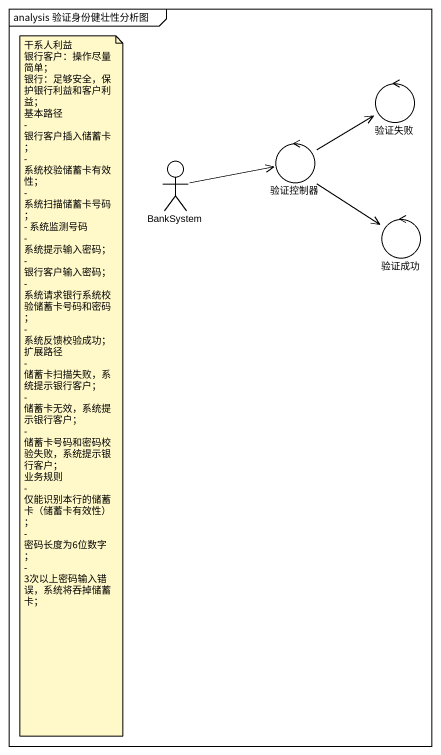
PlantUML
@startuml
mainframe analysis 验证身份健壮性分析图
control 验证失败
control 验证控制器
actor BankSystem
control 验证成功
验证控制器 -up-> 验证失败
验证控制器 --> 验证成功
BankSystem -right-> 验证控制器
note as N1
  干系人利益
  银行客户：操作尽量简单；
  银行：足够安全，保护银行利益和客户利益；
  基本路径
  - 银行客户插入储蓄卡；
  - 系统校验储蓄卡有效性；
  - 系统扫描储蓄卡号码；
  - 系统监测号码
  - 系统提示输入密码；
  - 银行客户输入密码；
  - 系统请求银行系统校验储蓄卡号码和密码；
  - 系统反馈校验成功；
  扩展路径
  - 储蓄卡扫描失败，系统提示银行客户；
  - 储蓄卡无效，系统提示银行客户；
  - 储蓄卡号码和密码校验失败，系统提示银行客户；
  业务规则
  - 仅能识别本行的储蓄卡（储蓄卡有效性）；
  - 密码长度为6位数字；
  - 3次以上密码输入错误，系统将吞掉储蓄卡；
end note
@enduml
